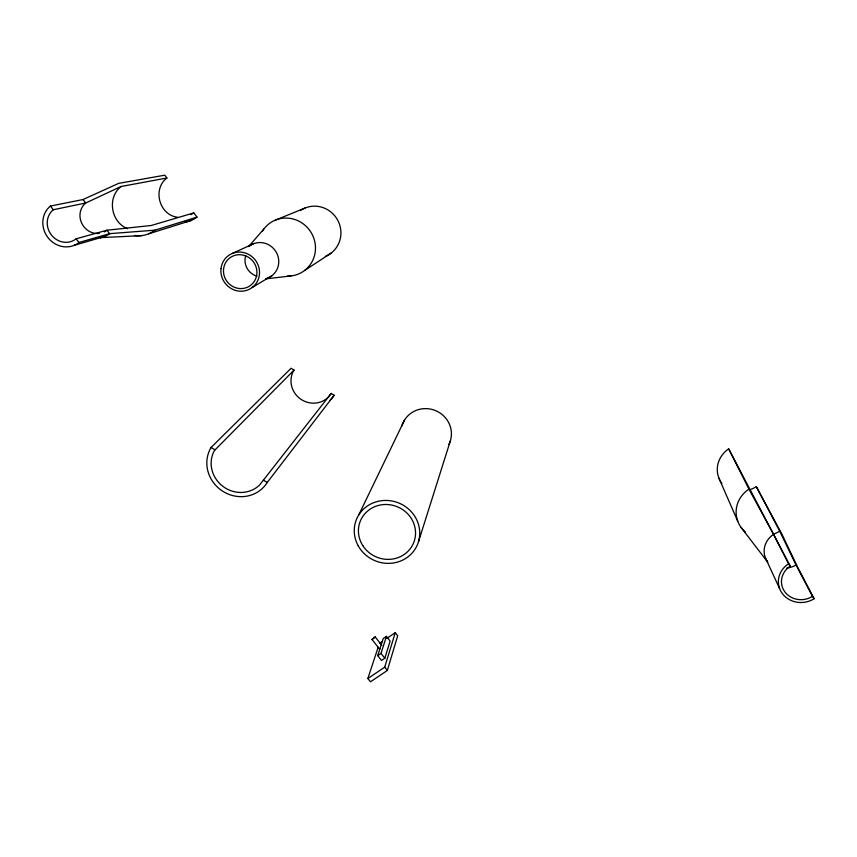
<?xml version="1.0" encoding="UTF-8"?>
<svg xmlns="http://www.w3.org/2000/svg" width="857" height="857" viewBox="0 0 857 857"><rect width="100%" height="100%" fill="white"/><g stroke="black" fill="none" stroke-linecap="round" stroke-linejoin="round"><path stroke-width="1.29" d="M379.994 648.92L379.555 648.47M375.259 636.965L372.013 639.493L375.162 636.869L381.836 645.332M378.162 647.196L367.867 678.519L370.46 681.808L387.321 670.474L397.691 635.787L395.259 632.68L386.796 638.411M367.867 678.519L384.718 667.174L395.259 632.68M384.814 658.251L390.139 641.079L386.443 636.365L383.229 638.551L377.691 655.626L381.504 660.479L384.814 658.251L381.001 653.388L386.443 636.365M418.441 541.903L450.375 440.787M358.815 514.821L404.568 419.984M294.047 370.085L214.421 450.525A28.677 26.974 36.3 0 0 222.799 486.273A28.677 26.974 36.3 0 0 259.585 485.019L331.198 393.427L334.123 395.27L267.202 482.512A33.091 31.131 36.3 0 1 223.002 491.404A33.091 31.131 36.3 0 1 211.09 447.461L291.112 368.242L294.047 370.085L293.651 370.61A22.025 21.136 38.1 0 0 299.757 398.441A22.025 21.136 38.1 0 0 328.21 397.273L331.198 393.427M248.573 246.591L263.774 229.119M50.402 206.044L53.305 209.74A18.479 17.119 57.4 0 0 51.441 235.022A18.479 17.119 57.4 0 0 76.102 238.814L106.964 230.222L151.293 225.477L193.789 212.911L197.024 217.121L154.935 230.169L109.642 233.661L78.983 242.488A23.16 21.457 57.4 0 1 48.078 237.721A23.16 21.457 57.4 0 1 50.413 206.055L83.022 199.542L118.662 183.366L164.769 175.192L166.922 177.999L121.083 186.494C106.836 197.571 110.885 222.231 127.554 228.701M166.922 177.999C152.075 189.172 159.413 215.45 177.902 217.303M379.405 643.436L382.576 641.282M377.691 655.626L381.001 653.388M304.556 270.512L331.059 253.158M252.29 287.438L271.937 275.697M190.886 214.636L193.789 212.911M121.083 186.494L85.721 203.002L53.305 209.74M232.333 253.415L253.351 243.838M275.376 220.11L305.113 208.005M148.711 233.822L191.422 220.41M74.184 245.338L105.132 236.339M265.991 278.836L290.984 275.943M141.694 235.643L100.023 237.678A21.65 20.161 58.1 0 0 109.642 233.661L106.964 230.222A17.269 16.09 58.1 0 1 104.308 231.915M211.09 447.461L214.925 449.861M263.388 480.124L267.202 482.512M384.718 667.174L387.321 670.474M372.013 639.493L379.415 648.91M76.102 238.814L78.983 242.488M83.022 199.542L85.721 203.002A17.269 16.09 58.1 0 0 81.533 222.831A17.269 16.09 58.1 0 0 99.283 233.415M741.198 527.58L767.808 562.278M788.547 563.82L790.272 566.177A19.979 18.404 -7.8 0 0 784.819 591.823A19.979 18.404 -7.8 0 0 812.436 596.386L814.15 598.722A23.075 21.264 -7.8 0 1 782.248 593.451A23.075 21.264 -7.8 0 1 788.547 563.82L773.592 534.372L748.943 489.122L728.686 448.854A26.353 24.821 -10.8 0 0 721.873 483.53M728.686 448.854L790.272 566.177M751 489.251A22.807 21.479 -10.8 0 0 756.303 486.626L781.905 534.147L797.61 567.13L814.15 598.722M756.303 486.626L779.699 531.136L796.003 564.934L812.436 596.386M765.301 557.661L779.613 588.577M718.777 477.831L737.759 521.238M401.944 425.8A25.356 24.446 22.1 0 1 435.142 410.439A25.356 24.446 22.1 0 1 448.95 444.355M334.123 395.27A25.41 24.392 38.1 0 1 330.063 400.165M154.913 230.137A29.609 27.778 59.2 0 1 134.367 235.471M197.014 217.1A26.46 25.014 60.6 0 1 185.101 222.006M249.301 246.163A18.597 17.847 54.4 0 1 276.725 253.094A18.597 17.847 54.4 0 1 265.67 278.718M256.907 276.168A16.101 15.447 54.4 0 1 245.702 255.568M262.381 231.176A29.363 28.302 56 0 1 311.712 233.543A29.363 28.302 56 0 1 287.266 276.115M300.411 210.554A26.256 25.431 58.3 0 1 337.679 220.142A26.256 25.431 58.3 0 1 325.296 256.425M767.058 561.185A21.575 20 -8.5 0 1 773.592 534.372M796.003 564.934A18.672 17.311 -8.5 0 1 786.887 567.998M745.344 532.047A29.481 27.542 -9.5 0 1 748.943 489.122M779.699 531.136A25.506 23.835 -9.5 0 1 773.764 534.018M358.29 545.941A33.005 31.206 22.4 0 0 415.002 549.283A33.005 31.206 22.4 0 0 387.728 500.488A33.005 31.206 22.4 0 0 358.29 545.941M362.8 545.62A28.795 27.22 22.4 0 0 412.238 545.716A28.795 27.22 22.4 0 0 385.918 504.484A28.795 27.22 22.4 0 0 362.8 545.62M220.988 268.648A19.893 19.015 53.3 0 0 247.984 289.891A19.893 19.015 53.3 0 0 251.637 256.361A19.893 19.015 53.3 0 0 220.988 268.648M223.559 269.066A17.226 16.454 53.3 0 0 246.934 287.449A17.226 16.454 53.3 0 0 250.094 258.428A17.226 16.454 53.3 0 0 223.559 269.066"/></g></svg>
